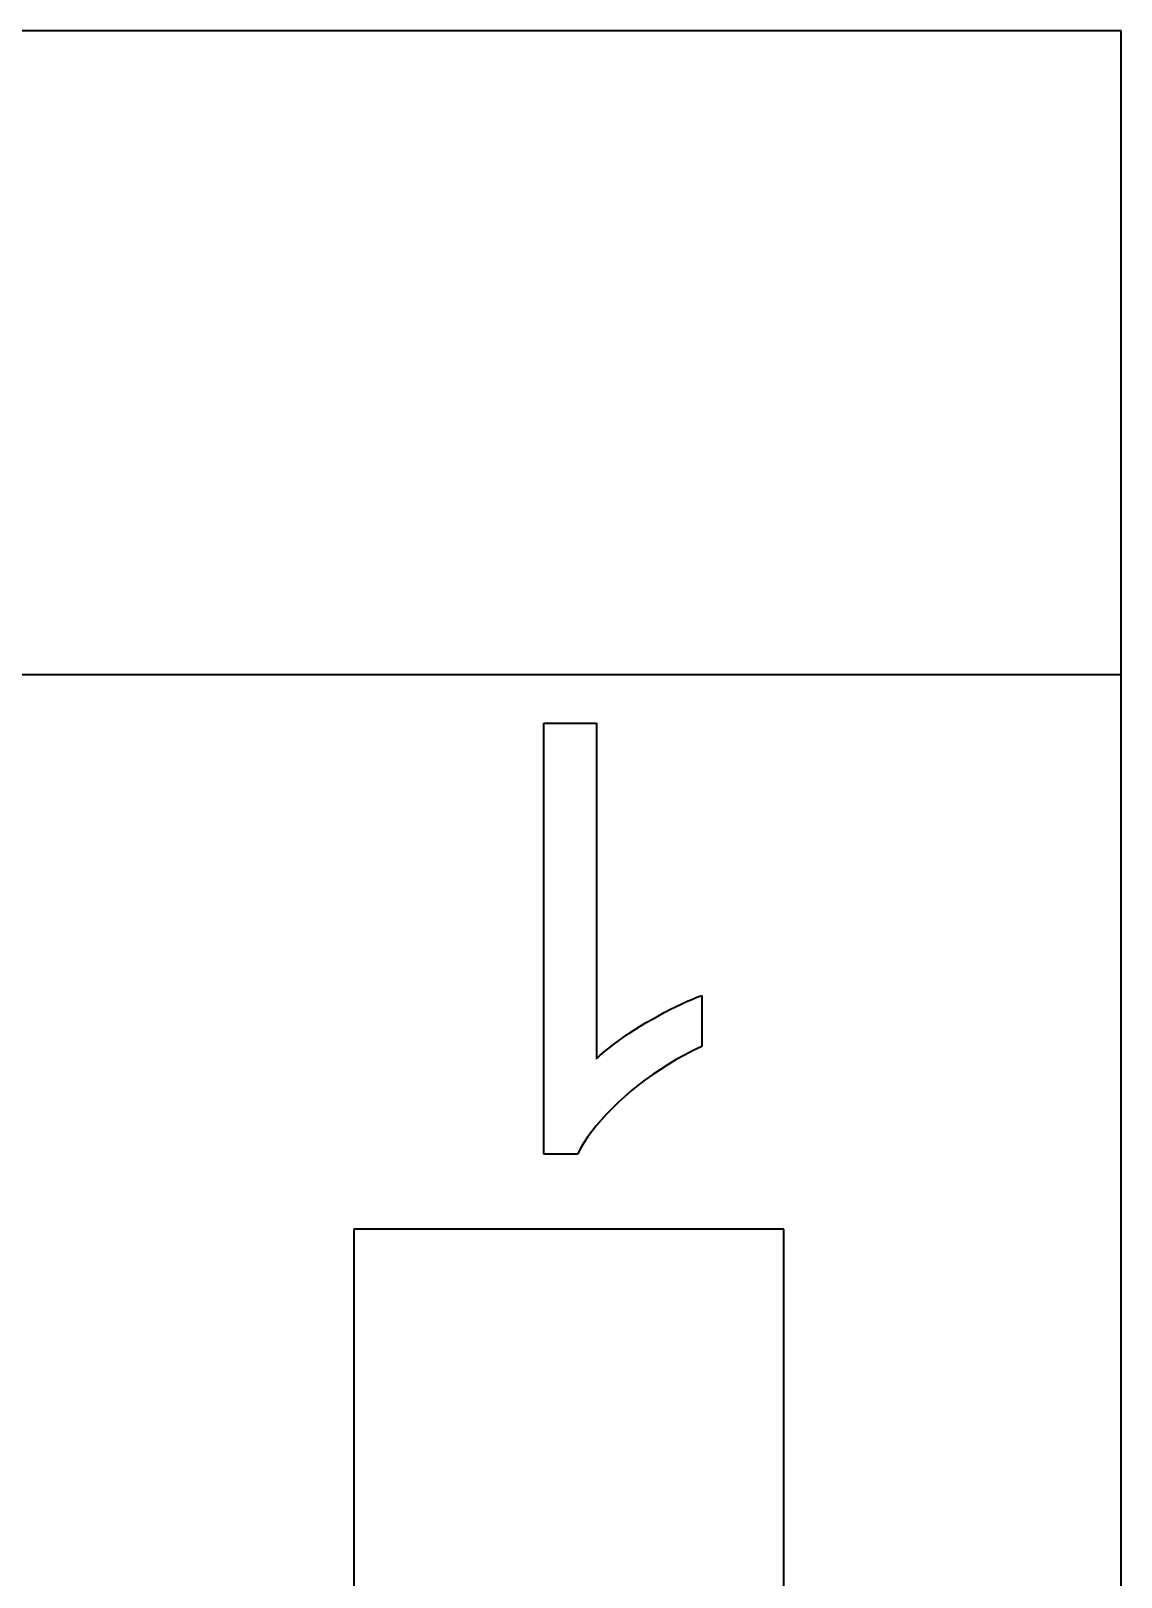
# Model space of a CAD drawing. Extents: x -45 to 645, y -160 to 467.
# Drawn here: x 435.109 to 437.649, y 182.912 to 186.513 of the extents above; entities that cross this region are included whole.
import ezdxf

# ---------------------------------------------------------------- set-up
doc = ezdxf.new("R2010")
doc.units = 0

msp = doc.modelspace()

# ---------------------------------------------------------------- linework, layer by layer
at = {"color": 7, "lineweight": 35, "ltscale": 0.127}
for p, q in [((437.6488, 186.5128), (432.5688, 186.5128)), ((437.6488, 186.5128), (432.5688, 186.5128)), ((437.6488, 186.5128), (432.5688, 186.5128)), ((437.6488, 186.5128), (432.5688, 186.5128)), ((437.6488, 186.5128), (432.5688, 186.5128)), ((437.6488, 185.0128), (432.5688, 185.0128)), ((437.6488, 185.0128), (432.5688, 185.0128)), ((437.6488, 185.0128), (432.5688, 185.0128)), ((437.6488, 185.0128), (432.5688, 185.0128)), ((437.6488, 185.0128), (432.5688, 185.0128))]:
    msp.add_line(p, q, dxfattribs=at)
at = {"color": 7, "lineweight": 35, "ltscale": 0.225}
msp.add_line((437.6488, 177.5128), (437.6488, 186.5128), dxfattribs=at)
msp.add_line((437.6488, 177.5128), (437.6488, 186.5128), dxfattribs=at)
msp.add_line((437.6488, 177.5128), (437.6488, 186.5128), dxfattribs=at)
msp.add_line((437.6488, 177.5128), (437.6488, 186.5128), dxfattribs=at)
msp.add_line((437.6488, 177.5128), (437.6488, 186.5128), dxfattribs=at)
at = {"color": 7, "lineweight": 35, "ltscale": 0.025102}
msp.add_line((436.3035, 183.8966), (436.3035, 184.9007), dxfattribs=at)
msp.add_line((436.3035, 183.8966), (436.3035, 184.9007), dxfattribs=at)
msp.add_line((436.3035, 183.8966), (436.3035, 184.9007), dxfattribs=at)
at = {"color": 7, "lineweight": 35, "ltscale": 0.003069}
msp.add_line((436.3035, 184.9007), (436.4263, 184.9007), dxfattribs=at)
msp.add_line((436.3035, 184.9007), (436.4263, 184.9007), dxfattribs=at)
msp.add_line((436.3035, 184.9007), (436.4263, 184.9007), dxfattribs=at)
at = {"color": 7, "lineweight": 35, "ltscale": 0.01956}
msp.add_line((436.4263, 184.9007), (436.4263, 184.1183), dxfattribs=at)
msp.add_line((436.4263, 184.9007), (436.4263, 184.1183), dxfattribs=at)
msp.add_line((436.4263, 184.9007), (436.4263, 184.1183), dxfattribs=at)
at = {"color": 7, "lineweight": 35, "ltscale": 0.000355}
msp.add_line((436.6109, 184.2399), (436.6237, 184.2461), dxfattribs=at)
msp.add_line((436.6109, 184.2399), (436.6237, 184.2461), dxfattribs=at)
msp.add_line((436.6109, 184.2399), (436.6237, 184.2461), dxfattribs=at)
at = {"color": 7, "lineweight": 35, "ltscale": 0.000344}
msp.add_line((436.6237, 184.2461), (436.6362, 184.2518), dxfattribs=at)
msp.add_line((436.6237, 184.2461), (436.6362, 184.2518), dxfattribs=at)
msp.add_line((436.6237, 184.2461), (436.6362, 184.2518), dxfattribs=at)
at = {"color": 7, "lineweight": 35, "ltscale": 0.000332}
for p, q in [((436.6362, 184.2518), (436.6483, 184.2571)), ((436.6362, 184.2518), (436.6483, 184.2571)), ((436.6362, 184.2518), (436.6483, 184.2571)), ((436.4451, 184.1353), (436.4554, 184.1437)), ((436.4451, 184.1353), (436.4554, 184.1437)), ((436.4451, 184.1353), (436.4554, 184.1437))]:
    msp.add_line(p, q, dxfattribs=at)
at = {"color": 7, "lineweight": 35, "ltscale": 0.000321}
msp.add_line((436.6483, 184.2571), (436.6603, 184.2619), dxfattribs=at)
msp.add_line((436.6483, 184.2571), (436.6603, 184.2619), dxfattribs=at)
msp.add_line((436.6483, 184.2571), (436.6603, 184.2619), dxfattribs=at)
at = {"color": 7, "lineweight": 35, "ltscale": 0.00031}
msp.add_line((436.6603, 184.2619), (436.6718, 184.2664), dxfattribs=at)
msp.add_line((436.6603, 184.2619), (436.6718, 184.2664), dxfattribs=at)
msp.add_line((436.6603, 184.2619), (436.6718, 184.2664), dxfattribs=at)
at = {"color": 7, "lineweight": 35, "ltscale": 0.002967}
msp.add_line((436.6718, 184.2664), (436.6718, 184.1477), dxfattribs=at)
msp.add_line((436.6718, 184.2664), (436.6718, 184.1477), dxfattribs=at)
msp.add_line((436.6718, 184.2664), (436.6718, 184.1477), dxfattribs=at)
at = {"color": 7, "lineweight": 35, "ltscale": 0.000412}
msp.add_line((436.5426, 184.2029), (436.5568, 184.2112), dxfattribs=at)
msp.add_line((436.5426, 184.2029), (436.5568, 184.2112), dxfattribs=at)
msp.add_line((436.5426, 184.2029), (436.5568, 184.2112), dxfattribs=at)
at = {"color": 7, "lineweight": 35, "ltscale": 0.0004}
for p, q in [((436.5568, 184.2112), (436.5708, 184.219)), ((436.5568, 184.2112), (436.5708, 184.219)), ((436.5568, 184.2112), (436.5708, 184.219)), ((436.5149, 184.186), (436.5285, 184.1945)), ((436.5149, 184.186), (436.5285, 184.1945)), ((436.5149, 184.186), (436.5285, 184.1945))]:
    msp.add_line(p, q, dxfattribs=at)
at = {"color": 7, "lineweight": 35, "ltscale": 0.000389}
msp.add_line((436.5708, 184.219), (436.5844, 184.2264), dxfattribs=at)
msp.add_line((436.5708, 184.219), (436.5844, 184.2264), dxfattribs=at)
msp.add_line((436.5708, 184.219), (436.5844, 184.2264), dxfattribs=at)
at = {"color": 7, "lineweight": 35, "ltscale": 0.000377}
msp.add_line((436.5844, 184.2264), (436.5978, 184.2334), dxfattribs=at)
msp.add_line((436.5844, 184.2264), (436.5978, 184.2334), dxfattribs=at)
msp.add_line((436.5844, 184.2264), (436.5978, 184.2334), dxfattribs=at)
at = {"color": 7, "lineweight": 35, "ltscale": 0.000365}
msp.add_line((436.5978, 184.2334), (436.6109, 184.2399), dxfattribs=at)
msp.add_line((436.5978, 184.2334), (436.6109, 184.2399), dxfattribs=at)
msp.add_line((436.5978, 184.2334), (436.6109, 184.2399), dxfattribs=at)
at = {"color": 7, "lineweight": 35, "ltscale": 0.000376}
msp.add_line((436.4894, 184.1691), (436.5019, 184.1775), dxfattribs=at)
msp.add_line((436.4894, 184.1691), (436.5019, 184.1775), dxfattribs=at)
msp.add_line((436.4894, 184.1691), (436.5019, 184.1775), dxfattribs=at)
at = {"color": 7, "lineweight": 35, "ltscale": 0.000388}
msp.add_line((436.5019, 184.1775), (436.5149, 184.186), dxfattribs=at)
msp.add_line((436.5019, 184.1775), (436.5149, 184.186), dxfattribs=at)
msp.add_line((436.5019, 184.1775), (436.5149, 184.186), dxfattribs=at)
at = {"color": 7, "lineweight": 35, "ltscale": 0.000411}
msp.add_line((436.5285, 184.1945), (436.5426, 184.2029), dxfattribs=at)
msp.add_line((436.5285, 184.1945), (436.5426, 184.2029), dxfattribs=at)
msp.add_line((436.5285, 184.1945), (436.5426, 184.2029), dxfattribs=at)
at = {"color": 7, "lineweight": 35, "ltscale": 0.000322}
msp.add_line((436.4354, 184.1268), (436.4451, 184.1353), dxfattribs=at)
msp.add_line((436.4354, 184.1268), (436.4451, 184.1353), dxfattribs=at)
msp.add_line((436.4354, 184.1268), (436.4451, 184.1353), dxfattribs=at)
at = {"color": 7, "lineweight": 35, "ltscale": 0.000342}
msp.add_line((436.4554, 184.1437), (436.4662, 184.1522), dxfattribs=at)
msp.add_line((436.4554, 184.1437), (436.4662, 184.1522), dxfattribs=at)
msp.add_line((436.4554, 184.1437), (436.4662, 184.1522), dxfattribs=at)
at = {"color": 7, "lineweight": 35, "ltscale": 0.000354}
msp.add_line((436.4662, 184.1522), (436.4775, 184.1606), dxfattribs=at)
msp.add_line((436.4662, 184.1522), (436.4775, 184.1606), dxfattribs=at)
msp.add_line((436.4662, 184.1522), (436.4775, 184.1606), dxfattribs=at)
at = {"color": 7, "lineweight": 35, "ltscale": 0.000366}
msp.add_line((436.4775, 184.1606), (436.4894, 184.1691), dxfattribs=at)
msp.add_line((436.4775, 184.1606), (436.4894, 184.1691), dxfattribs=at)
msp.add_line((436.4775, 184.1606), (436.4894, 184.1691), dxfattribs=at)
at = {"color": 7, "lineweight": 35, "ltscale": 0.000558}
msp.add_line((436.6515, 184.1378), (436.6317, 184.1275), dxfattribs=at)
msp.add_line((436.6515, 184.1378), (436.6317, 184.1275), dxfattribs=at)
msp.add_line((436.6515, 184.1378), (436.6317, 184.1275), dxfattribs=at)
at = {"color": 7, "lineweight": 35, "ltscale": 0.000566}
msp.add_line((436.6718, 184.1477), (436.6515, 184.1378), dxfattribs=at)
msp.add_line((436.6718, 184.1477), (436.6515, 184.1378), dxfattribs=at)
msp.add_line((436.6718, 184.1477), (436.6515, 184.1378), dxfattribs=at)
at = {"color": 7, "lineweight": 35, "ltscale": 0.000312}
msp.add_line((436.4263, 184.1183), (436.4354, 184.1268), dxfattribs=at)
msp.add_line((436.4263, 184.1183), (436.4354, 184.1268), dxfattribs=at)
msp.add_line((436.4263, 184.1183), (436.4354, 184.1268), dxfattribs=at)
at = {"color": 7, "lineweight": 35, "ltscale": 0.00054}
msp.add_line((436.5936, 184.1056), (436.5753, 184.0941), dxfattribs=at)
msp.add_line((436.5936, 184.1056), (436.5753, 184.0941), dxfattribs=at)
msp.add_line((436.5936, 184.1056), (436.5753, 184.0941), dxfattribs=at)
at = {"color": 7, "lineweight": 35, "ltscale": 0.000545}
msp.add_line((436.6124, 184.1168), (436.5936, 184.1056), dxfattribs=at)
msp.add_line((436.6124, 184.1168), (436.5936, 184.1056), dxfattribs=at)
msp.add_line((436.6124, 184.1168), (436.5936, 184.1056), dxfattribs=at)
at = {"color": 7, "lineweight": 35, "ltscale": 0.000552}
msp.add_line((436.6317, 184.1275), (436.6124, 184.1168), dxfattribs=at)
msp.add_line((436.6317, 184.1275), (436.6124, 184.1168), dxfattribs=at)
msp.add_line((436.6317, 184.1275), (436.6124, 184.1168), dxfattribs=at)
at = {"color": 7, "lineweight": 35, "ltscale": 0.000526}
msp.add_line((436.5403, 184.0698), (436.5236, 184.0571), dxfattribs=at)
msp.add_line((436.5403, 184.0698), (436.5236, 184.0571), dxfattribs=at)
msp.add_line((436.5403, 184.0698), (436.5236, 184.0571), dxfattribs=at)
at = {"color": 7, "lineweight": 35, "ltscale": 0.00053}
msp.add_line((436.5576, 184.0822), (436.5403, 184.0698), dxfattribs=at)
msp.add_line((436.5576, 184.0822), (436.5403, 184.0698), dxfattribs=at)
msp.add_line((436.5576, 184.0822), (436.5403, 184.0698), dxfattribs=at)
at = {"color": 7, "lineweight": 35, "ltscale": 0.000535}
msp.add_line((436.5753, 184.0941), (436.5576, 184.0822), dxfattribs=at)
msp.add_line((436.5753, 184.0941), (436.5576, 184.0822), dxfattribs=at)
msp.add_line((436.5753, 184.0941), (436.5576, 184.0822), dxfattribs=at)
at = {"color": 7, "lineweight": 35, "ltscale": 0.000508}
msp.add_line((436.4918, 184.0303), (436.4768, 184.0166), dxfattribs=at)
msp.add_line((436.4918, 184.0303), (436.4768, 184.0166), dxfattribs=at)
msp.add_line((436.4918, 184.0303), (436.4768, 184.0166), dxfattribs=at)
at = {"color": 7, "lineweight": 35, "ltscale": 0.000518}
msp.add_line((436.5074, 184.0439), (436.4918, 184.0303), dxfattribs=at)
msp.add_line((436.5074, 184.0439), (436.4918, 184.0303), dxfattribs=at)
msp.add_line((436.5074, 184.0439), (436.4918, 184.0303), dxfattribs=at)
at = {"color": 7, "lineweight": 35, "ltscale": 0.000521}
msp.add_line((436.5236, 184.0571), (436.5074, 184.0439), dxfattribs=at)
msp.add_line((436.5236, 184.0571), (436.5074, 184.0439), dxfattribs=at)
msp.add_line((436.5236, 184.0571), (436.5074, 184.0439), dxfattribs=at)
at = {"color": 7, "lineweight": 35, "ltscale": 0.000473}
msp.add_line((436.4627, 184.0029), (436.4496, 183.9894), dxfattribs=at)
msp.add_line((436.4627, 184.0029), (436.4496, 183.9894), dxfattribs=at)
msp.add_line((436.4627, 184.0029), (436.4496, 183.9894), dxfattribs=at)
at = {"color": 7, "lineweight": 35, "ltscale": 0.00049}
msp.add_line((436.4768, 184.0166), (436.4627, 184.0029), dxfattribs=at)
msp.add_line((436.4768, 184.0166), (436.4627, 184.0029), dxfattribs=at)
msp.add_line((436.4768, 184.0166), (436.4627, 184.0029), dxfattribs=at)
at = {"color": 7, "lineweight": 35, "ltscale": 0.000424}
msp.add_line((436.426, 183.9625), (436.4155, 183.9491), dxfattribs=at)
msp.add_line((436.426, 183.9625), (436.4155, 183.9491), dxfattribs=at)
msp.add_line((436.426, 183.9625), (436.4155, 183.9491), dxfattribs=at)
at = {"color": 7, "lineweight": 35, "ltscale": 0.000439}
msp.add_line((436.4373, 183.9759), (436.426, 183.9625), dxfattribs=at)
msp.add_line((436.4373, 183.9759), (436.426, 183.9625), dxfattribs=at)
msp.add_line((436.4373, 183.9759), (436.426, 183.9625), dxfattribs=at)
at = {"color": 7, "lineweight": 35, "ltscale": 0.000456}
msp.add_line((436.4496, 183.9894), (436.4373, 183.9759), dxfattribs=at)
msp.add_line((436.4496, 183.9894), (436.4373, 183.9759), dxfattribs=at)
msp.add_line((436.4496, 183.9894), (436.4373, 183.9759), dxfattribs=at)
at = {"color": 7, "lineweight": 35, "ltscale": 0.00038}
msp.add_line((436.3973, 183.9227), (436.3895, 183.9096), dxfattribs=at)
msp.add_line((436.3973, 183.9227), (436.3895, 183.9096), dxfattribs=at)
msp.add_line((436.3973, 183.9227), (436.3895, 183.9096), dxfattribs=at)
at = {"color": 7, "lineweight": 35, "ltscale": 0.000394}
msp.add_line((436.4059, 183.9359), (436.3973, 183.9227), dxfattribs=at)
msp.add_line((436.4059, 183.9359), (436.3973, 183.9227), dxfattribs=at)
msp.add_line((436.4059, 183.9359), (436.3973, 183.9227), dxfattribs=at)
at = {"color": 7, "lineweight": 35, "ltscale": 0.000408}
msp.add_line((436.4155, 183.9491), (436.4059, 183.9359), dxfattribs=at)
msp.add_line((436.4155, 183.9491), (436.4059, 183.9359), dxfattribs=at)
msp.add_line((436.4155, 183.9491), (436.4059, 183.9359), dxfattribs=at)
at = {"color": 7, "lineweight": 35, "ltscale": 0.001978}
msp.add_line((436.3826, 183.8966), (436.3035, 183.8966), dxfattribs=at)
msp.add_line((436.3826, 183.8966), (436.3035, 183.8966), dxfattribs=at)
msp.add_line((436.3826, 183.8966), (436.3035, 183.8966), dxfattribs=at)
at = {"color": 7, "lineweight": 35, "ltscale": 0.000368}
msp.add_line((436.3895, 183.9096), (436.3826, 183.8966), dxfattribs=at)
msp.add_line((436.3895, 183.9096), (436.3826, 183.8966), dxfattribs=at)
msp.add_line((436.3895, 183.9096), (436.3826, 183.8966), dxfattribs=at)
at = {"color": 7, "lineweight": 35, "ltscale": 0.0875}
for p, q in [((435.8608, 183.7215), (435.8608, 180.2215)), ((435.8608, 183.7215), (435.8608, 180.2215)), ((435.8608, 183.7215), (435.8608, 180.2215)), ((436.863, 180.2215), (436.863, 183.7215)), ((436.863, 180.2215), (436.863, 183.7215)), ((436.863, 180.2215), (436.863, 183.7215))]:
    msp.add_line(p, q, dxfattribs=at)
at = {"color": 7, "lineweight": 35, "ltscale": 0.025056}
msp.add_line((436.863, 183.7215), (435.8608, 183.7215), dxfattribs=at)
msp.add_line((436.863, 183.7215), (435.8608, 183.7215), dxfattribs=at)
msp.add_line((436.863, 183.7215), (435.8608, 183.7215), dxfattribs=at)

doc.saveas('drawing.dxf')
